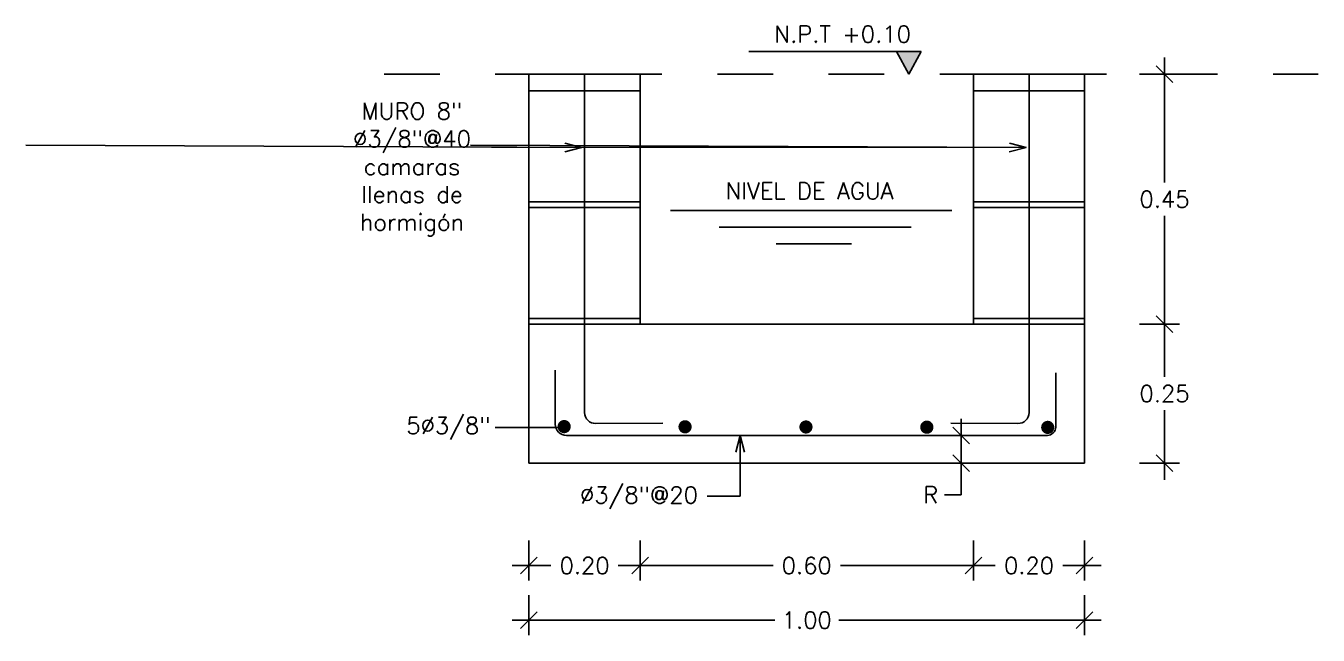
# Model space of a CAD drawing. Header units: metres. Extents: x -25 to 234, y -25 to 53.
# Drawn here: x 217.673 to 219.998, y -17.96 to -16.863 of the extents above; entities that cross this region are included whole.
import ezdxf

# ---------------------------------------------------------------- set-up
doc = ezdxf.new("R2010")
doc.units = ezdxf.units.M
doc.header["$LTSCALE"] = 0.1
doc.header["$MEASUREMENT"] = 0
doc.header["$PDMODE"] = 66
doc.linetypes.add('CONTINUA', pattern=[0])
doc.linetypes.add('HIDDEN2', pattern=[4.7625, 3.175, -1.5875])
for name, color, linetype in [('001-DIMTEXTO', 4, 'Continuous'), ('001-ZAPATAS', 6, 'Continuous'), ('ACERO', 5, 'Continuous'), ('BORDES', 7, 'Continuous'), ('DIMTEXTO', 4, 'Continuous'), ('DIMZAPATA', 4, 'Continuous'), ('XREF1$0$MUROS', 1, 'Continuous')]:
    doc.layers.add(name, color=color, linetype=linetype)
doc.styles.add('SMPLEX', font='simplex.shx')
doc.dimstyles.new('D-15', dxfattribs={"dimscale": 0.15, "dimtxt": 0.2, "dimasz": 0.2, "dimexe": 0.18, "dimexo": 0.2, "dimgap": 0.1, "dimtad": 0, "dimtih": 1, "dimtoh": 1, "dimzin": 0, "dimdsep": 46, "dimtxsty": 'SMPLEX', "dimblk": 'OBLIQUE', "dimcen": 0.09, "dimdle": 0.2, "dimclrd": 4, "dimclre": 4, "dimclrt": 4, "dimadec": 0, "dimazin": 0, "dimtfac": 1, "dimtofl": 0, "dimtmove": 0, "dimatfit": 3, "dimldrblk": 'OPEN30', "dimfxl": 0.5, "dimfxlon": 1, "dimtolj": 1, "dimtzin": 0, "dimarcsym": 0})

# ---------------------------------------------------------------- blocks, each defined once
blk = doc.blocks.new('_Oblique')
at = {"color": 0, "linetype": 'ByBlock', "lineweight": -2}
blk.add_line((-0.5, -0.5), (0.5, 0.5), dxfattribs=at)
blk = doc.blocks.new('*D202')
at = {"layer": 'Defpoints', "color": 0, "linetype": 'CONTINUA', "transparency": 16777216}
for p in [(219.5781, -17.3999), (219.5781, -17.6499), (219.7219, -17.6499)]:
    blk.add_point(p, dxfattribs=at)
at = {"layer": 'DIMTEXTO', "color": 4, "linetype": 'CONTINUA', "lineweight": -2, "transparency": 16777216}
for p, q in [((219.7219, -17.3699), (219.7219, -17.4949)), ((219.6769, -17.3999), (219.7489, -17.3999)), ((219.7219, -17.6799), (219.7219, -17.5549)), ((219.6769, -17.6499), (219.7489, -17.6499))]:
    blk.add_line(p, q, dxfattribs=at)
at = {"layer": 'DIMTEXTO', "color": 4, "linetype": 'CONTINUA', "lineweight": -2, "transparency": 16777216, "xscale": 0.03, "yscale": 0.03, "zscale": 0.03}
for p, rotation in [((219.7219, -17.3999), 90), ((219.7219, -17.6499), 270)]:
    blk.add_blockref('_Oblique', p, dxfattribs=dict(at, rotation=rotation))
at = {"layer": 'DIMTEXTO', "color": 4, "linetype": 'CONTINUA', "transparency": 16777216, "insert": (219.7219, -17.5249), "char_height": 0.03, "attachment_point": 5, "style": 'SMPLEX'}
blk.add_mtext('\\A1;0.25', dxfattribs=at)
blk = doc.blocks.new('_Open30')
at = {"layer": 'DIMTEXTO', "color": 0, "lineweight": -2}
for p, q in [((-1, 0.268), (0, 0)), ((0, 0), (-1, -0.268)), ((0, 0), (-1, 0))]:
    blk.add_line(p, q, dxfattribs=at)
blk = doc.blocks.new('*D205')
at = {"layer": 'Defpoints', "color": 0, "linetype": 'CONTINUA', "transparency": 16777216}
for p in [(218.7781, -17.3999), (219.3781, -17.3999), (219.3781, -17.8344)]:
    blk.add_point(p, dxfattribs=at)
at = {"layer": 'DIMTEXTO', "color": 4, "linetype": 'CONTINUA', "lineweight": -2, "transparency": 16777216}
for p, q in [((218.7781, -17.7894), (218.7781, -17.8614)), ((219.3781, -17.7894), (219.3781, -17.8614)), ((218.7481, -17.8344), (219.0174, -17.8344)), ((219.4081, -17.8344), (219.1388, -17.8344))]:
    blk.add_line(p, q, dxfattribs=at)
at = {"layer": 'DIMTEXTO', "color": 4, "linetype": 'CONTINUA', "lineweight": -2, "transparency": 16777216, "xscale": 0.03, "yscale": 0.03, "zscale": 0.03, "rotation": 180}
blk.add_blockref('_Oblique', (218.7781, -17.8344), dxfattribs=at)
at = {"layer": 'DIMTEXTO', "color": 4, "linetype": 'CONTINUA', "lineweight": -2, "transparency": 16777216, "xscale": 0.03, "yscale": 0.03, "zscale": 0.03}
blk.add_blockref('_Oblique', (219.3781, -17.8344), dxfattribs=at)
at = {"layer": 'DIMTEXTO', "color": 4, "linetype": 'CONTINUA', "transparency": 16777216, "insert": (219.0781, -17.8344), "char_height": 0.03, "attachment_point": 5, "style": 'SMPLEX'}
blk.add_mtext('\\A1;0.60', dxfattribs=at)
blk = doc.blocks.new('*D206')
at = {"layer": 'Defpoints', "color": 0, "transparency": 16777216}
for p in [(219.3781, -17.3999), (219.5781, -17.6499), (219.5781, -17.8344)]:
    blk.add_point(p, dxfattribs=at)
at = {"layer": 'DIMTEXTO', "color": 4, "lineweight": -2, "transparency": 16777216}
for p, q in [((219.3781, -17.7894), (219.3781, -17.8614)), ((219.5781, -17.7894), (219.5781, -17.8614)), ((219.3481, -17.8344), (219.4174, -17.8344)), ((219.6081, -17.8344), (219.5388, -17.8344))]:
    blk.add_line(p, q, dxfattribs=at)
at = {"layer": 'DIMTEXTO', "color": 4, "lineweight": -2, "transparency": 16777216, "xscale": 0.03, "yscale": 0.03, "zscale": 0.03, "rotation": 180}
blk.add_blockref('_Oblique', (219.3781, -17.8344), dxfattribs=at)
at = {"layer": 'DIMTEXTO', "color": 4, "lineweight": -2, "transparency": 16777216, "xscale": 0.03, "yscale": 0.03, "zscale": 0.03}
blk.add_blockref('_Oblique', (219.5781, -17.8344), dxfattribs=at)
at = {"layer": 'DIMTEXTO', "color": 4, "transparency": 16777216, "insert": (219.4781, -17.8344), "char_height": 0.03, "attachment_point": 5, "style": 'SMPLEX'}
blk.add_mtext('\\A1;0.20', dxfattribs=at)
blk = doc.blocks.new('*D203')
at = {"layer": 'Defpoints', "color": 0, "transparency": 16777216}
for p in [(218.5781, -17.6499), (219.5781, -17.6499), (219.5781, -17.9326)]:
    blk.add_point(p, dxfattribs=at)
at = {"layer": 'DIMTEXTO', "color": 4, "lineweight": -2, "transparency": 16777216}
for p, q in [((218.5781, -17.8876), (218.5781, -17.9596)), ((219.5781, -17.8876), (219.5781, -17.9596)), ((218.5481, -17.9326), (219.0203, -17.9326)), ((219.6081, -17.9326), (219.136, -17.9326))]:
    blk.add_line(p, q, dxfattribs=at)
at = {"layer": 'DIMTEXTO', "color": 4, "lineweight": -2, "transparency": 16777216, "xscale": 0.03, "yscale": 0.03, "zscale": 0.03, "rotation": 180}
blk.add_blockref('_Oblique', (218.5781, -17.9326), dxfattribs=at)
at = {"layer": 'DIMTEXTO', "color": 4, "lineweight": -2, "transparency": 16777216, "xscale": 0.03, "yscale": 0.03, "zscale": 0.03}
blk.add_blockref('_Oblique', (219.5781, -17.9326), dxfattribs=at)
at = {"layer": 'DIMTEXTO', "color": 4, "transparency": 16777216, "insert": (219.0781, -17.9326), "char_height": 0.03, "attachment_point": 5, "style": 'SMPLEX'}
blk.add_mtext('\\A1;1.00', dxfattribs=at)
blk = doc.blocks.new('*D204')
at = {"layer": 'Defpoints', "color": 0, "transparency": 16777216}
for p in [(219.3006, -17.6), (219.3006, -17.6499), (219.356, -17.6499)]:
    blk.add_point(p, dxfattribs=at)
at = {"layer": 'DIMTEXTO', "color": 4, "lineweight": -2, "transparency": 16777216}
for p, q in [((219.356, -17.57), (219.356, -17.6499)), ((219.3306, -17.6), (219.383, -17.6)), ((219.3306, -17.6499), (219.383, -17.6499)), ((219.356, -17.6499), (219.356, -17.7071)), ((219.356, -17.7071), (219.326, -17.7071))]:
    blk.add_line(p, q, dxfattribs=at)
at = {"layer": 'DIMTEXTO', "color": 4, "lineweight": -2, "transparency": 16777216, "xscale": 0.03, "yscale": 0.03, "zscale": 0.03}
for p, rotation in [((219.356, -17.6), 90), ((219.356, -17.6499), 270)]:
    blk.add_blockref('_Oblique', p, dxfattribs=dict(at, rotation=rotation))
at = {"layer": 'DIMTEXTO', "color": 4, "transparency": 16777216, "insert": (219.301, -17.7071), "char_height": 0.03, "attachment_point": 5, "style": 'SMPLEX'}
blk.add_mtext('\\A1;R', dxfattribs=at)
blk = doc.blocks.new('*D207')
at = {"layer": 'Defpoints', "color": 0, "transparency": 16777216}
for p in [(219.5781, -16.9499), (219.7219, -16.9499), (219.4236, -17.3999)]:
    blk.add_point(p, dxfattribs=at)
at = {"layer": 'DIMTEXTO', "color": 4, "lineweight": -2, "transparency": 16777216}
for p, q in [((219.7219, -16.9199), (219.7219, -17.1449)), ((219.6769, -16.9499), (219.7489, -16.9499)), ((219.7219, -17.4299), (219.7219, -17.2049)), ((219.6769, -17.3999), (219.7489, -17.3999))]:
    blk.add_line(p, q, dxfattribs=at)
at = {"layer": 'DIMTEXTO', "color": 4, "lineweight": -2, "transparency": 16777216, "xscale": 0.03, "yscale": 0.03, "zscale": 0.03}
for p, rotation in [((219.7219, -16.9499), 90), ((219.7219, -17.3999), 270)]:
    blk.add_blockref('_Oblique', p, dxfattribs=dict(at, rotation=rotation))
at = {"layer": 'DIMTEXTO', "color": 4, "transparency": 16777216, "insert": (219.7219, -17.1749), "char_height": 0.03, "attachment_point": 5, "style": 'SMPLEX'}
blk.add_mtext('\\A1;0.45', dxfattribs=at)
blk = doc.blocks.new('*D208')
at = {"layer": 'Defpoints', "color": 0, "linetype": 'CONTINUA', "transparency": 16777216}
for p in [(218.5781, -17.2999), (218.7781, -17.3999), (218.5781, -17.8344)]:
    blk.add_point(p, dxfattribs=at)
at = {"layer": 'DIMTEXTO', "color": 4, "linetype": 'CONTINUA', "lineweight": -2, "transparency": 16777216}
for p, q in [((218.5781, -17.7894), (218.5781, -17.8614)), ((218.7781, -17.7894), (218.7781, -17.8614)), ((218.5481, -17.8344), (218.6174, -17.8344)), ((218.8081, -17.8344), (218.7388, -17.8344))]:
    blk.add_line(p, q, dxfattribs=at)
at = {"layer": 'DIMTEXTO', "color": 4, "linetype": 'CONTINUA', "lineweight": -2, "transparency": 16777216, "xscale": 0.03, "yscale": 0.03, "zscale": 0.03, "rotation": 180}
blk.add_blockref('_Oblique', (218.5781, -17.8344), dxfattribs=at)
at = {"layer": 'DIMTEXTO', "color": 4, "linetype": 'CONTINUA', "lineweight": -2, "transparency": 16777216, "xscale": 0.03, "yscale": 0.03, "zscale": 0.03}
blk.add_blockref('_Oblique', (218.7781, -17.8344), dxfattribs=at)
at = {"layer": 'DIMTEXTO', "color": 4, "linetype": 'CONTINUA', "transparency": 16777216, "insert": (218.6781, -17.8344), "char_height": 0.03, "attachment_point": 5, "style": 'SMPLEX'}
blk.add_mtext('\\A1;0.20', dxfattribs=at)

msp = doc.modelspace()

# ---------------------------------------------------------------- hatches: boundary and pattern name
at = {"layer": 'DIMTEXTO'}
msp.add_hatch(color=256, dxfattribs=at).paths.add_polyline_path([(219.2837, -16.9089), (219.2397, -16.9089), (219.2617, -16.9499)])

# ---------------------------------------------------------------- linework, layer by layer
at = {"layer": '001-DIMTEXTO'}
msp.add_line((218.642, -17.5856), (218.5172, -17.5856), dxfattribs=at)
at = {"layer": '001-ZAPATAS', "color": 4}
for p, q in [((218.8331, -17.1953), (219.3391, -17.1953)), ((218.9203, -17.2253), (219.2661, -17.2253)), ((219.023, -17.2553), (219.1585, -17.2553))]:
    msp.add_line(p, q, dxfattribs=at)
at = {"layer": 'ACERO'}
for p, q in [((218.6781, -17.5588), (218.6781, -16.9499)), ((219.4781, -17.5588), (219.4781, -16.9499)), ((218.6254, -17.58), (218.6254, -17.4826)), ((219.526, -17.585), (219.526, -17.4876)), ((218.6982, -17.5787), (218.8188, -17.578)), ((219.458, -17.5787), (219.3374, -17.578)), ((218.6454, -17.6), (219.511, -17.6))]:
    msp.add_line(p, q, dxfattribs=at)
at = {"layer": 'ACERO', "const_width": 0.0119}
for points in [[(218.6355, -17.5842, 1), (218.6474, -17.5842, 1)], [(218.8531, -17.5846, 1), (218.865, -17.5846, 1)], [(219.0707, -17.5849, 1), (219.0825, -17.5849, 1)], [(219.2882, -17.5853, 1), (219.3001, -17.5853, 1)], [(219.5058, -17.5856, 1), (219.5176, -17.5856, 1)]]:
    msp.add_lwpolyline(points, format="xyb", close=True, dxfattribs=at)
at = {"layer": 'ACERO'}
for centre, radius, start, end in [((218.6981, -17.5587), 0.02, 180.3197, 270.3197), ((219.4581, -17.5587), 0.02, 269.6803, 359.6803), ((218.6454, -17.58), 0.02, 180, 270), ((219.511, -17.585, 0), 0.015, 270, 0)]:
    msp.add_arc(centre, radius, start, end, dxfattribs=at)
at = {"layer": 'BORDES', "color": 1}
for p, q in [((218.7781, -16.9499), (218.5781, -16.9499)), ((218.5781, -16.9499), (218.5781, -17.6499)), ((218.7781, -16.9499), (218.7781, -17.3999)), ((219.3781, -16.9499), (219.3781, -17.3999)), ((219.3781, -16.9499), (219.5781, -16.9499)), ((219.5781, -16.9499), (219.5781, -17.6499)), ((218.7781, -16.9799), (218.5781, -16.9799)), ((219.3781, -16.9799), (219.5781, -16.9799)), ((218.7781, -17.1799), (218.5781, -17.1799)), ((219.3781, -17.1799), (219.5781, -17.1799)), ((218.7781, -17.1899), (218.5781, -17.1899)), ((219.3781, -17.1899), (219.5781, -17.1899)), ((218.7781, -17.3899), (218.5781, -17.3899)), ((219.3781, -17.3899), (219.5781, -17.3899)), ((218.5781, -17.3999), (219.5781, -17.3999)), ((218.5781, -17.6499), (219.5781, -17.6499))]:
    msp.add_line(p, q, dxfattribs=at)
at = {"layer": 'DIMTEXTO'}
for p, q in [((218.9736, -16.9089), (219.2837, -16.9089)), ((219.2397, -16.9089), (219.2617, -16.9499)), ((219.2837, -16.9089), (219.2617, -16.9499))]:
    msp.add_line(p, q, dxfattribs=at)
at = {"layer": 'XREF1$0$MUROS', "color": 8, "linetype": 'HIDDEN2', "ltscale": 0.01}
msp.add_line((218.3174, -16.9499), (219.9984, -16.9499), dxfattribs=at)

# ---------------------------------------------------------------- texts
at = {"color": 4, "char_height": 0.03, "attachment_point": 5, "style": 'SMPLEX'}
for s, insert in [('{\\fRomanS|b1|i0|c0|p2;N.P.T +0.10}', (219.1426, -16.8778)), ('{\\Fromans|c0;MURO 8"\\P%%C3/8"@40\\Pcamaras \\Pllenas de \\Phormigón}', (218.3676, -17.1213)), ('{\\Fromans|c0;5%%C3/8"}', (218.4332, -17.5875)), ('{\\Fromans|c0;%%C3/8"@20}', (218.776, -17.7124))]:
    msp.add_mtext(s, dxfattribs=dict(at, insert=insert))
at = {"layer": 'DIMZAPATA', "color": 4, "insert": (219.083, -17.1599), "char_height": 0.03, "attachment_point": 5, "style": 'SMPLEX'}
msp.add_mtext('{\\C256;NIVEL DE AGUA}', dxfattribs=at)

# ---------------------------------------------------------------- dimensions: what is measured, and where the dimension line sits
at = {"layer": 'DIMTEXTO'}
dim = msp.add_linear_dim(base=(219.7219, -16.9499), p1=(219.4236, -17.3999), p2=(219.5781, -16.9499), angle=90, dimstyle='D-15', override={"dimfxl": 0.3, "dimfxlon": 1}, dxfattribs=at)
dim.commit()
dim.dimension.update_dxf_attribs({"geometry": '*D207', "text_midpoint": (219.7219, -17.1749)})
at = {"layer": 'DIMTEXTO', "linetype": 'CONTINUA'}
for base, p2, picture, middle in [((218.5781, -17.8344), (218.5781, -17.2999), '*D208', (218.6781, -17.8344)), ((219.3781, -17.8344), (219.3781, -17.3999), '*D205', (219.0781, -17.8344))]:
    dim = msp.add_linear_dim(base=base, p1=(218.7781, -17.3999), p2=p2, dimstyle='D-15', override={"dimtmove": 1, "dimfxl": 0.3, "dimfxlon": 1}, dxfattribs=at)
    dim.commit()
    dim.dimension.update_dxf_attribs({"geometry": picture, "text_midpoint": middle})
dim = msp.add_linear_dim(base=(219.7219, -17.6499), p1=(219.5781, -17.3999), p2=(219.5781, -17.6499), angle=90, dimstyle='D-15', override={"dimtmove": 1, "dimfxl": 0.3, "dimfxlon": 1}, dxfattribs=at)
dim.commit()
dim.dimension.update_dxf_attribs({"geometry": '*D202', "text_midpoint": (219.7219, -17.5249)})
at = {"layer": 'DIMTEXTO'}
for base, p1, picture, middle in [((219.5781, -17.8344), (219.3781, -17.3999), '*D206', (219.4781, -17.8344)), ((219.5781, -17.9326), (218.5781, -17.6499), '*D203', (219.0781, -17.9326))]:
    dim = msp.add_linear_dim(base=base, p1=p1, p2=(219.5781, -17.6499), dimstyle='D-15', override={"dimtmove": 1, "dimfxl": 0.3, "dimfxlon": 1}, dxfattribs=at)
    dim.commit()
    dim.dimension.update_dxf_attribs({"geometry": picture, "text_midpoint": middle})
dim = msp.add_linear_dim(base=(219.356, -17.6499), p1=(219.3006, -17.6), p2=(219.3006, -17.6499), angle=90, text='R', dimstyle='D-15', override={"dimtxsty": 'SMPLEX'}, dxfattribs=at)
dim.commit()
dim.dimension.update_dxf_attribs({"geometry": '*D204', "text_midpoint": (219.301, -17.7071), "dimtype": 160})

# ---------------------------------------------------------------- leaders
at = {"layer": '001-DIMTEXTO'}
msp.add_leader([(218.9582, -17.6), (218.9582, -17.7094), (218.8989, -17.7094)], dimstyle='D-15', dxfattribs=at)
at = {"layer": 'DIMZAPATA'}
for points in [[(218.6726, -17.0819), (218.5563, -17.0814), (218.5109, -17.0812)], [(219.4726, -17.0819), (219.2561, -17.081), (218.6727, -17.0819)]]:
    msp.add_leader(points, dimstyle='D-15', override={"dimldrblk": 'Open30'}, dxfattribs=at)

doc.saveas('drawing.dxf')
